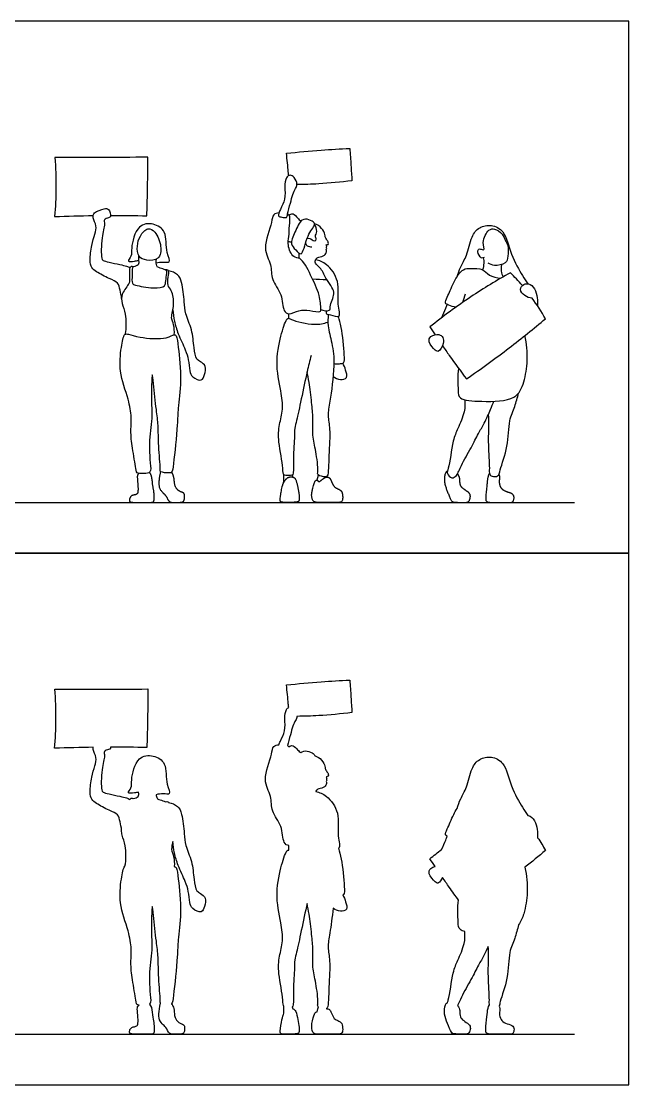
# Model space of a CAD drawing. Header units: millimetres. Extents: x 170.6 to 202.6, y 0.8 to 11.7.
# Drawn here: x 198.93 to 202.59, y 0.8 to 7.2 of the extents above; entities that cross this region are included whole.
import ezdxf

# ---------------------------------------------------------------- set-up
doc = ezdxf.new("R2010")
doc.units = ezdxf.units.MM
for name, color, linetype, true_color in [('AG-DIAGRAM', 7, 'Continuous', 0xfecc66), ('AG-OUTLINE', 7, 'Continuous', 0x8000ff), ('AG-PEOPLE', 7, 'Continuous', 0x66ccff), ('X-VPRT', 6, 'Continuous', 0xff00ff)]:
    doc.layers.add(name, color=color, linetype=linetype, true_color=true_color)

msp = doc.modelspace()

# ---------------------------------------------------------------- linework, layer by layer
at = {"layer": 'AG-DIAGRAM'}
for points in [[(195.6018, 4.3044), (202.2635, 4.3044)], [(195.6018, 1.104), (202.2635, 1.104)]]:
    msp.add_lwpolyline(points, dxfattribs=at)
at = {"layer": 'AG-OUTLINE'}
for points, knots in [([(200.5122, 1.2226), (200.5106, 1.2194), (200.5093, 1.2161), (200.5038, 1.2004), (200.4996, 1.1812), (200.4912, 1.1287), (200.4905, 1.1136), (200.4958, 1.106), (200.5027, 1.104), (200.525, 1.104), (200.5399, 1.104), (200.5774, 1.104), (200.5901, 1.105), (200.6035, 1.1088), (200.6068, 1.1155), (200.6066, 1.1384), (200.6053, 1.1519), (200.6001, 1.1828), (200.5966, 1.1995), (200.5881, 1.2353), (200.5835, 1.2464), (200.5758, 1.2531), (200.5722, 1.2549), (200.5678, 1.256), (200.5667, 1.2601), (200.5657, 1.2641), (200.5646, 1.2682), (200.5656, 1.2687), (200.5734, 1.2761), (200.5678, 1.3572), (200.5786, 1.4855), (200.5775, 1.5507), (200.592, 1.6001), (200.6194, 1.7301), (200.6429, 1.8425), (200.6536, 1.8896), (200.6582, 1.8682), (200.6671, 1.8255), (200.6815, 1.7025), (200.6908, 1.6114), (200.6833, 1.5048), (200.7072, 1.4165), (200.7228, 1.2967), (200.7151, 1.2739), (200.7215, 1.2685), (200.722, 1.2681), (200.7206, 1.261), (200.7177, 1.2507), (200.7134, 1.2373), (200.7127, 1.2375), (200.712, 1.2377), (200.7076, 1.2383), (200.7041, 1.2356), (200.6977, 1.2241), (200.693, 1.2091), (200.6804, 1.1605), (200.6794, 1.141), (200.6883, 1.1114), (200.6977, 1.104), (200.7264, 1.104), (200.749, 1.104), (200.8108, 1.104), (200.8323, 1.104), (200.8567, 1.104), (200.8638, 1.1084), (200.8682, 1.1258), (200.8685, 1.1369), (200.8654, 1.1642), (200.8604, 1.1734), (200.8434, 1.1831), (200.8355, 1.1872), (200.8206, 1.1936), (200.814, 1.2014), (200.8022, 1.2262), (200.7975, 1.236), (200.7907, 1.2504), (200.7856, 1.2546), (200.7761, 1.2563), (200.7735, 1.2563), (200.7708, 1.2559), (200.7708, 1.2567), (200.7708, 1.2574), (200.7708, 1.2581), (200.7727, 1.2589), (200.7831, 1.2689), (200.7838, 1.4009), (200.795, 1.5397), (200.7754, 1.6284), (200.7896, 1.7037), (200.8053, 1.809), (200.8103, 1.8616), (200.8224, 1.8515), (200.8515, 1.8386), (200.9009, 1.8507), (200.8853, 1.902), (200.8759, 1.9285), (200.868, 1.9414), (200.8697, 1.9422), (200.88, 1.9484), (200.8783, 1.9974), (200.8636, 2.1605), (200.8488, 2.2007), (200.8418, 2.2223), (200.8427, 2.2225), (200.8558, 2.2282), (200.8296, 2.3077), (200.8554, 2.4335), (200.7771, 2.5416), (200.7289, 2.5586), (200.7054, 2.5644), (200.7058, 2.5653), (200.7098, 2.5727), (200.7244, 2.5827), (200.7583, 2.5854), (200.7739, 2.6125), (200.7672, 2.6251), (200.7736, 2.6325), (200.7679, 2.6404), (200.7744, 2.6442), (200.7643, 2.6558), (200.7832, 2.6542), (200.7825, 2.6708), (200.7723, 2.6826), (200.7604, 2.7044), (200.7629, 2.7148), (200.7444, 2.7583), (200.7145, 2.7751), (200.6984, 2.7801), (200.6983, 2.7827), (200.6953, 2.7926), (200.6641, 2.8073), (200.6334, 2.8116), (200.6191, 2.7991), (200.6165, 2.7964), (200.6097, 2.8028), (200.5956, 2.8135), (200.5713, 2.8472), (200.5507, 2.8379), (200.5431, 2.8336), (200.541, 2.836), (200.5387, 2.8383), (200.5364, 2.8406), (200.5396, 2.8584), (200.5544, 2.9054), (200.5651, 2.9565), (200.5845, 2.9928), (200.5927, 3.0074), (200.5928, 3.0165), (200.6359, 3.0169), (200.7402, 3.0204), (200.8572, 3.031), (200.9235, 3.0396), (200.9216, 3.0707), (200.9177, 3.1328), (200.9132, 3.2006), (200.9108, 3.2344), (200.853, 3.2319), (200.7373, 3.2252), (200.5989, 3.2128), (200.5298, 3.2053), (200.5333, 3.1675), (200.5382, 3.1167), (200.5421, 3.0774), (200.5428, 3.0705), (200.5377, 3.0678), (200.5225, 3.053), (200.5178, 3.002), (200.5252, 2.928), (200.4985, 2.8806), (200.4856, 2.8524), (200.4833, 2.8457), (200.4725, 2.845), (200.4437, 2.8389), (200.4446, 2.7829), (200.3787, 2.6323), (200.4436, 2.5388), (200.4331, 2.4411), (200.5076, 2.3611), (200.5054, 2.2576), (200.5315, 2.2392), (200.5438, 2.2389), (200.5434, 2.2331), (200.5432, 2.2215), (200.5434, 2.2148), (200.5435, 2.2115), (200.5411, 2.2122), (200.5322, 2.2123), (200.5158, 2.1727), (200.4982, 2.1185), (200.4582, 1.9499), (200.4961, 1.7781), (200.5121, 1.6667), (200.484, 1.5702), (200.4771, 1.4691), (200.5117, 1.3192), (200.5079, 1.2766), (200.5144, 1.2701), (200.5143, 1.264), (200.5141, 1.2517), (200.513, 1.2323), (200.5122, 1.2226)], [0.240725, 0.240725, 0.240725, 0.240725, 0.280013, 0.280013, 0.420019, 0.420019, 0.560026, 0.560026, 0.700032, 0.700032, 0.840038, 0.840038, 0.980045, 0.980045, 1.120051, 1.120051, 1.260057, 1.260057, 1.400064, 1.400064, 1.54007, 1.54007, 1.619166, 1.619166, 1.619166, 1.821974, 1.821974, 1.821974, 1.88403, 2.391405, 3.068856, 3.519554, 3.915899, 4.575048, 5.31434, 5.31434, 5.31434, 5.779096, 6.408819, 6.970335, 7.547426, 8.115468, 8.711669, 8.979387, 8.999932, 8.999932, 8.999932, 9.105218, 9.105218, 9.105218, 9.12871, 9.12871, 9.247522, 9.247522, 9.366333, 9.366333, 9.485145, 9.485145, 9.603957, 9.603957, 9.722768, 9.722768, 9.84158, 9.84158, 9.960392, 9.960392, 10.079204, 10.079204, 10.198015, 10.198015, 10.316827, 10.316827, 10.435639, 10.435639, 10.55445, 10.55445, 10.673262, 10.673262, 10.719419, 10.719419, 10.719419, 10.726622, 10.726622, 10.726622, 10.82511, 11.430918, 12.143811, 12.667302, 13.202897, 13.791233, 13.791233, 13.791233, 14.185149, 14.538605, 14.914962, 15.301677, 15.301677, 15.301677, 15.370672, 15.767373, 16.504794, 16.977, 16.977, 16.977, 17.011802, 17.502043, 18.171356, 18.798723, 19.286047, 19.286047, 19.286047, 19.320065, 19.592454, 19.926648, 20.177245, 20.372411, 20.535422, 20.692133, 20.819471, 20.990984, 21.18259, 21.382418, 21.623682, 21.900427, 22.148147, 22.526577, 22.933968, 22.933968, 22.933968, 23.040188, 23.383649, 23.746742, 23.830973, 23.830973, 23.830973, 24.134898, 24.479999, 24.774281, 24.774281, 24.774281, 24.892597, 24.892597, 24.892597, 25.360687, 25.778509, 26.125604, 26.423408, 26.423408, 26.423408, 26.988812, 27.80019, 27.80019, 27.80019, 28.353824, 28.93183, 28.93183, 28.93183, 29.686884, 30.513762, 30.513762, 30.513762, 31.125037, 31.259461, 31.259461, 31.259461, 31.447993, 31.870407, 32.363851, 32.832336, 33.008234, 33.008234, 33.008234, 33.335006, 33.736004, 34.452313, 35.041034, 35.582631, 36.169158, 36.732625, 37.061093, 37.061093, 37.061093, 37.300163, 37.480711, 37.480711, 37.480711, 37.58724, 37.939548, 38.384965, 39.129359, 39.899487, 40.50018, 41.055769, 41.644999, 42.368272, 42.702941, 42.702941, 42.702941, 42.948583, 43.258187, 43.258187, 43.258187, 43.258187]), ([(199.6416, 1.2783), (199.634, 1.2747), (199.6306, 1.2664), (199.6322, 1.2405), (199.6334, 1.2242), (199.6362, 1.1853), (199.636, 1.1715), (199.6323, 1.1557), (199.6255, 1.1507), (199.6017, 1.1467), (199.5938, 1.1425), (199.586, 1.1298), (199.584, 1.1228), (199.584, 1.1078), (199.592, 1.104), (199.6239, 1.104), (199.643, 1.104), (199.6875, 1.104), (199.7033, 1.104), (199.7221, 1.104), (199.7281, 1.1067), (199.7332, 1.1174), (199.7342, 1.1274), (199.7329, 1.1567), (199.7311, 1.1706), (199.7256, 1.197), (199.7233, 1.2142), (199.7196, 1.2563), (199.7142, 1.2729), (199.7051, 1.2849), (199.706, 1.2855), (199.7156, 1.2943), (199.7045, 1.3467), (199.7033, 1.5229), (199.7224, 1.5872), (199.714, 1.7549), (199.7188, 1.835), (199.7213, 1.8893), (199.7299, 1.8043), (199.7455, 1.6621), (199.7593, 1.5657), (199.7568, 1.4486), (199.7717, 1.3127), (199.7675, 1.293), (199.7711, 1.2896), (199.7654, 1.2661), (199.7622, 1.2446), (199.7603, 1.206), (199.7633, 1.1912), (199.777, 1.1704), (199.7843, 1.162), (199.7999, 1.1491), (199.807, 1.1389), (199.8199, 1.111), (199.829, 1.104), (199.8524, 1.104), (199.8658, 1.104), (199.8959, 1.104), (199.9053, 1.1059), (199.9128, 1.1132), (199.915, 1.1195), (199.9164, 1.1374), (199.9161, 1.1452), (199.9136, 1.1582), (199.9075, 1.1631), (199.8855, 1.1696), (199.8761, 1.1765), (199.8602, 1.1974), (199.8557, 1.2106), (199.8537, 1.2428), (199.8516, 1.2556), (199.8451, 1.2748), (199.8415, 1.2814), (199.8377, 1.285), (199.8379, 1.2852), (199.8437, 1.2918), (199.8512, 1.3456), (199.8745, 1.5742), (199.8749, 1.6683), (199.8999, 1.8371), (199.8802, 2.0261), (199.8695, 2.1054), (199.8588, 2.1133), (199.8542, 2.113), (199.8548, 2.1329), (199.8541, 2.1737), (199.833, 2.2117), (199.8414, 2.2463), (199.8448, 2.2634), (199.8465, 2.2401), (199.8534, 2.1923), (199.8755, 2.1186), (199.9217, 2.0231), (199.9403, 1.9654), (199.9451, 1.8954), (199.959, 1.8566), (200.0218, 1.8277), (200.037, 1.8738), (200.0497, 1.9243), (200.0125, 1.952), (199.9845, 1.9634), (199.9704, 2.0406), (199.9644, 2.1428), (199.9176, 2.2391), (199.9162, 2.3095), (199.902, 2.427), (199.8796, 2.4779), (199.8391, 2.4947), (199.8199, 2.497), (199.8192, 2.4995), (199.8157, 2.5023), (199.8055, 2.5043), (199.8008, 2.5029), (199.7969, 2.5051), (199.7811, 2.5109), (199.7518, 2.5171), (199.7459, 2.5322), (199.7452, 2.5415), (199.7452, 2.545), (199.7593, 2.5477), (199.7839, 2.5545), (199.8406, 2.541), (199.7986, 2.6132), (199.8131, 2.7378), (199.7289, 2.7864), (199.6274, 2.7799), (199.591, 2.6343), (199.6015, 2.59), (199.5628, 2.5482), (199.6174, 2.5565), (199.6309, 2.5583), (199.6393, 2.5606), (199.6393, 2.5603), (199.6399, 2.5505), (199.644, 2.5306), (199.6148, 2.5242), (199.6072, 2.5213), (199.6065, 2.5209), (199.6048, 2.5221), (199.601, 2.5246), (199.5903, 2.5226), (199.587, 2.5181), (199.5862, 2.5164), (199.5797, 2.5197), (199.5655, 2.5265), (199.5255, 2.5361), (199.4639, 2.5489), (199.4243, 2.5583), (199.4128, 2.5746), (199.414, 2.6989), (199.4382, 2.775), (199.4278, 2.807), (199.4572, 2.8183), (199.4695, 2.8196), (199.4704, 2.8285), (199.4703, 2.8309), (199.5496, 2.8311), (199.6159, 2.8303), (199.6889, 2.8287), (199.6904, 2.8784), (199.6928, 2.9777), (199.6949, 3.1134), (199.6954, 3.1813), (199.5995, 3.1805), (199.4076, 3.1795), (199.2262, 3.18), (199.1356, 3.1806), (199.14, 3.1191), (199.1436, 2.9957), (199.1382, 2.8814), (199.1334, 2.8244), (199.2091, 2.8272), (199.2897, 2.8291), (199.3651, 2.83), (199.3644, 2.8258), (199.3654, 2.8071), (199.3894, 2.7678), (199.3753, 2.7173), (199.355, 2.6511), (199.3439, 2.5645), (199.354, 2.5145), (199.387, 2.4904), (199.4603, 2.449), (199.518, 2.4303), (199.5271, 2.3811), (199.5352, 2.3487), (199.5369, 2.3317), (199.5365, 2.3211), (199.5409, 2.2904), (199.5656, 2.2371), (199.5647, 2.1544), (199.5568, 2.1144), (199.5459, 2.1048), (199.5332, 2.026), (199.5171, 1.8926), (199.5796, 1.7271), (199.5989, 1.618), (199.5894, 1.5211), (199.603, 1.4205), (199.6246, 1.3008), (199.626, 1.2815), (199.6369, 1.2789), (199.6416, 1.2783)], [0, 0, 0, 0, 0.128181, 0.128181, 0.256363, 0.256363, 0.384544, 0.384544, 0.512725, 0.512725, 0.640906, 0.640906, 0.769088, 0.769088, 0.897269, 0.897269, 1.02545, 1.02545, 1.153631, 1.153631, 1.281813, 1.281813, 1.409994, 1.409994, 1.538175, 1.538175, 1.666356, 1.666356, 1.794538, 1.794538, 1.794538, 1.830866, 2.254826, 3.012902, 3.512668, 4.240514, 4.787412, 5.082518, 5.502721, 6.21884, 6.783963, 7.421162, 8.089725, 8.308788, 8.308788, 8.308788, 8.428581, 8.428581, 8.548374, 8.548374, 8.668167, 8.668167, 8.787959, 8.787959, 8.907752, 8.907752, 9.027545, 9.027545, 9.147338, 9.147338, 9.267131, 9.267131, 9.386924, 9.386924, 9.506716, 9.506716, 9.626509, 9.626509, 9.746302, 9.746302, 9.866095, 9.866095, 9.985888, 9.985888, 9.985888, 9.997768, 10.417184, 11.288619, 11.868905, 12.606469, 13.417763, 13.901093, 14.103328, 14.103328, 14.103328, 14.545672, 14.935753, 15.256471, 15.256471, 15.256471, 15.735775, 16.244449, 16.830398, 17.285573, 17.753694, 18.12295, 18.539928, 18.892941, 19.295979, 19.657116, 19.956422, 20.437965, 21.035024, 21.613375, 22.103561, 22.720177, 23.140136, 23.576196, 23.576196, 23.576196, 23.718867, 23.938267, 23.938267, 23.938267, 24.103015, 24.43808, 24.669738, 24.802639, 24.802639, 24.802639, 25.178346, 25.523761, 25.958518, 26.594165, 27.113303, 27.641415, 28.301866, 28.704349, 29.033112, 29.37397, 29.666446, 29.666446, 29.666446, 29.674121, 29.962691, 30.277926, 30.319333, 30.319333, 30.319333, 30.46285, 30.658837, 30.746055, 30.746055, 30.746055, 31.015011, 31.380521, 31.847734, 32.198534, 32.42628, 33.057989, 33.586855, 33.874769, 34.167882, 34.383968, 34.453046, 34.453046, 34.453046, 35.289512, 35.289512, 35.289512, 35.988687, 36.806121, 36.806121, 36.806121, 37.777907, 38.722587, 38.722587, 38.722587, 39.501716, 40.25171, 40.25171, 40.25171, 40.96737, 40.96737, 40.96737, 41.097367, 41.507524, 41.910027, 42.393487, 42.932127, 43.321842, 43.675887, 44.206242, 44.639314, 45.019446, 45.430209, 45.430209, 45.430209, 45.664359, 46.132631, 46.76606, 46.76606, 46.76606, 47.280109, 47.966547, 48.723271, 49.325881, 49.875505, 50.475425, 51.099413, 51.336865, 51.469822, 51.469822, 51.469822, 51.469822]), ([(201.4984, 1.2919), (201.4883, 1.2878), (201.4824, 1.2754), (201.4789, 1.2338), (201.4815, 1.2143), (201.4952, 1.1778), (201.5025, 1.1586), (201.5183, 1.1184), (201.526, 1.1077), (201.5413, 1.1048), (201.5538, 1.104), (201.5886, 1.104), (201.602, 1.104), (201.6207, 1.104), (201.6274, 1.1085), (201.6355, 1.1263), (201.6372, 1.1352), (201.6356, 1.1532), (201.6297, 1.1615), (201.6079, 1.1766), (201.5984, 1.1835), (201.5819, 1.1961), (201.5769, 1.2051), (201.5733, 1.2285), (201.5724, 1.2383), (201.5724, 1.2541), (201.568, 1.2641), (201.5592, 1.2764), (201.5672, 1.29), (201.5853, 1.337), (201.6417, 1.4317), (201.6843, 1.5191), (201.7161, 1.5702), (201.7369, 1.6142), (201.7446, 1.6311), (201.7453, 1.6138), (201.7469, 1.5535), (201.7417, 1.4569), (201.7527, 1.3215), (201.7503, 1.2864), (201.7515, 1.2793), (201.7446, 1.2678), (201.7404, 1.2535), (201.7375, 1.2194), (201.7352, 1.1973), (201.729, 1.1431), (201.7281, 1.1253), (201.7311, 1.1083), (201.7408, 1.104), (201.7768, 1.104), (201.8009, 1.104), (201.8612, 1.104), (201.879, 1.104), (201.8901, 1.104), (201.8944, 1.1091), (201.9006, 1.1294), (201.9004, 1.1383), (201.8931, 1.1533), (201.8839, 1.1591), (201.8543, 1.1671), (201.8423, 1.1726), (201.8239, 1.1866), (201.8178, 1.1965), (201.8118, 1.2221), (201.8114, 1.2336), (201.8161, 1.2536), (201.8146, 1.2634), (201.8092, 1.273), (201.8122, 1.2797), (201.8201, 1.3179), (201.8678, 1.4422), (201.8647, 1.5944), (201.9063, 1.678), (201.9199, 1.7346), (201.9269, 1.762), (201.9419, 1.7808), (201.9658, 1.8428), (201.9845, 1.9588), (201.976, 2.0591), (201.9652, 2.1081), (202.007, 2.1415), (202.0478, 2.175), (202.0889, 2.2095), (202.0747, 2.2348), (202.0586, 2.2607), (202.0418, 2.2858), (202.0421, 2.2983), (202.0407, 2.3235), (202.0341, 2.3777), (202.0069, 2.4123), (201.9879, 2.4183), (201.9837, 2.4189), (201.9718, 2.4355), (201.948, 2.4705), (201.8764, 2.5946), (201.8478, 2.7386), (201.7653, 2.7781), (201.6872, 2.7633), (201.639, 2.7023), (201.6187, 2.5898), (201.5764, 2.5232), (201.5629, 2.4814), (201.5563, 2.4613), (201.5493, 2.4503), (201.5248, 2.4059), (201.5016, 2.344), (201.4802, 2.3045), (201.4925, 2.2969), (201.498, 2.2946), (201.4948, 2.287), (201.4884, 2.2719), (201.472, 2.234), (201.4636, 2.2152), (201.4396, 2.1969), (201.4159, 2.1783), (201.3926, 2.1595), (201.4029, 2.1439), (201.4133, 2.1281), (201.4239, 2.1124), (201.4148, 2.1103), (201.3923, 2.1005), (201.3799, 2.0675), (201.4234, 2.0195), (201.4461, 2.0058), (201.4625, 2.0323), (201.4683, 2.0471), (201.4823, 2.027), (201.5157, 1.9792), (201.5475, 1.9354), (201.5661, 1.9101), (201.5562, 1.8675), (201.5644, 1.7819), (201.5646, 1.735), (201.592, 1.7239), (201.6037, 1.7211), (201.6048, 1.6972), (201.6053, 1.6494), (201.5601, 1.5438), (201.5298, 1.4799), (201.5111, 1.3277), (201.4996, 1.2966), (201.4984, 1.2919)], [0, 0, 0, 0, 0.125483, 0.125483, 0.250966, 0.250966, 0.37645, 0.37645, 0.501933, 0.501933, 0.627416, 0.627416, 0.752899, 0.752899, 0.878382, 0.878382, 1.003866, 1.003866, 1.129349, 1.129349, 1.254832, 1.254832, 1.380315, 1.380315, 1.505798, 1.505798, 1.631282, 1.631282, 1.631282, 1.996745, 2.615059, 3.16963, 3.644832, 3.965943, 3.965943, 3.965943, 4.219976, 4.85855, 5.529982, 5.785429, 5.785429, 5.785429, 5.923111, 5.923111, 6.060792, 6.060792, 6.198474, 6.198474, 6.336156, 6.336156, 6.473837, 6.473837, 6.611519, 6.611519, 6.749201, 6.749201, 6.886882, 6.886882, 7.024564, 7.024564, 7.162246, 7.162246, 7.299927, 7.299927, 7.437609, 7.437609, 7.575291, 7.575291, 7.575291, 7.788226, 8.471137, 9.171192, 9.706423, 10.224853, 10.224853, 10.224853, 10.615141, 11.259813, 11.950687, 11.950687, 11.950687, 12.492685, 12.492685, 12.492685, 12.822189, 12.822189, 12.822189, 13.167254, 13.581525, 13.982979, 14.095774, 14.095774, 14.095774, 14.535873, 15.209481, 15.885766, 16.384462, 16.86134, 17.342169, 17.941457, 18.442269, 18.89032, 18.89032, 18.89032, 19.094441, 19.645703, 19.98777, 20.170207, 20.170207, 20.170207, 20.449549, 20.892486, 20.892486, 20.892486, 21.181822, 21.181822, 21.181822, 21.400696, 21.400696, 21.400696, 21.610879, 21.936539, 22.377815, 22.635741, 22.954371, 22.954371, 22.954371, 23.240976, 23.646888, 23.646888, 23.646888, 24.292214, 24.681433, 24.883357, 24.883357, 24.883357, 25.360582, 25.943515, 26.453365, 27.176836, 27.329316, 27.329316, 27.329316, 27.329316])]:
    msp.add_open_spline(points, degree=3, knots=knots, dxfattribs=at)
at = {"layer": 'AG-PEOPLE'}
for points, knots in [([(200.5298, 6.4057), (200.5989, 6.4132), (200.7373, 6.4256), (200.853, 6.4323), (200.9108, 6.4348)], [0, 0, 0, 0, 0.826878, 1.581933, 1.581933, 1.581933, 1.581933]), ([(200.5428, 6.2709), (200.5421, 6.2778), (200.5382, 6.3171), (200.5333, 6.3679), (200.5298, 6.4057)], [0.3648473, 0.3648473, 0.3648473, 0.3648473, 0.4992713, 1.1105465, 1.1105465, 1.1105465, 1.1105465]), ([(200.9108, 6.4348), (200.9132, 6.401), (200.9177, 6.3332), (200.9216, 6.2711), (200.9235, 6.24)], [0, 0, 0, 0, 0.578006, 1.13164, 1.13164, 1.13164, 1.13164]), ([(199.4703, 6.0313), (199.5496, 6.0315), (199.6159, 6.0307), (199.6889, 6.0291), (199.6904, 6.0788), (199.6928, 6.1781), (199.6949, 6.3138), (199.6954, 6.3817), (199.5995, 6.3809), (199.4076, 6.3799), (199.2262, 6.3804), (199.1356, 6.381), (199.14, 6.3195), (199.1436, 6.1961), (199.1382, 6.0818), (199.1334, 6.0248), (199.2091, 6.0276), (199.2897, 6.0295), (199.3651, 6.0304)], [2.593389, 2.593389, 2.593389, 2.593389, 3.429854, 3.429854, 3.429854, 4.12903, 4.946464, 4.946464, 4.946464, 5.91825, 6.862929, 6.862929, 6.862929, 7.642059, 8.392053, 8.392053, 8.392053, 9.107713, 9.107713, 9.107713, 9.107713]), ([(200.5364, 6.041), (200.5345, 6.0306), (200.5339, 6.0136), (200.5018, 6.0219), (200.473, 6.0244), (200.4941, 6.073), (200.5252, 6.1284), (200.5178, 6.2024), (200.5229, 6.2586), (200.5523, 6.2792), (200.579, 6.2612), (200.5982, 6.2175), (200.5849, 6.194), (200.5651, 6.1569), (200.5544, 6.1058), (200.5396, 6.0588), (200.5364, 6.041)], [0, 0, 0, 0, 0.272389, 0.573181, 0.837571, 1.203981, 1.672466, 2.16591, 2.588323, 2.888564, 3.186674, 3.579414, 3.899276, 4.246371, 4.664193, 5.132283, 5.132283, 5.132283, 5.132283]), ([(200.9235, 6.24), (200.8572, 6.2314), (200.7402, 6.2208), (200.6359, 6.2173), (200.5928, 6.2169)], [0, 0, 0, 0, 0.811378, 1.376782, 1.376782, 1.376782, 1.376782]), ([(199.5369, 5.5321), (199.5352, 5.5491), (199.5271, 5.5815), (199.518, 5.6307), (199.4603, 5.6494), (199.387, 5.6908), (199.354, 5.7149), (199.3439, 5.7649), (199.355, 5.8515), (199.3753, 5.9177), (199.3894, 5.9682), (199.3606, 6.0155), (199.3683, 6.0534), (199.431, 6.0712), (199.461, 6.0765), (199.4762, 6.0207), (199.4572, 6.0187), (199.4278, 6.0074), (199.4382, 5.9754), (199.414, 5.8993), (199.4128, 5.775), (199.4243, 5.7587), (199.4639, 5.7493), (199.5255, 5.7365), (199.5655, 5.7269), (199.5797, 5.7201), (199.5862, 5.7168)], [0, 0, 0, 0, 0.410763, 0.790895, 1.223967, 1.754322, 2.108367, 2.498082, 3.036722, 3.520182, 3.922685, 4.332842, 4.654143, 5.103595, 5.396692, 5.777403, 5.993489, 6.286602, 6.574516, 7.103382, 7.735091, 7.962837, 8.313637, 8.78085, 9.14636, 9.415316, 9.415316, 9.415316, 9.415316]), ([(200.4833, 6.0461), (200.4725, 6.0454), (200.4437, 6.0393), (200.4446, 5.9833), (200.3787, 5.8327), (200.4436, 5.7392), (200.4331, 5.6415), (200.5076, 5.5615), (200.5054, 5.4572), (200.5457, 5.4301), (200.6065, 5.4644), (200.6644, 5.4619), (200.7362, 5.4443), (200.7374, 5.4733), (200.7301, 5.5585), (200.6789, 5.6664), (200.6189, 5.7838), (200.5671, 5.7714), (200.5333, 5.854), (200.5459, 5.9027), (200.545, 5.9689), (200.5551, 6.0234), (200.5416, 6.0357), (200.5364, 6.041)], [0, 0, 0, 0, 0.326773, 0.72777, 1.444079, 2.0328, 2.574397, 3.160924, 3.724391, 4.064301, 4.516832, 4.977347, 5.429282, 5.669975, 6.185709, 6.845613, 7.468791, 7.823438, 8.319782, 8.736156, 9.205119, 9.618339, 9.888378, 9.888378, 9.888378, 9.888378]), ([(200.5431, 6.034), (200.5507, 6.0383), (200.5713, 6.0476), (200.5956, 6.0139), (200.6097, 6.0032), (200.6165, 5.9968)], [0, 0, 0, 0, 0.2942821, 0.6393834, 0.9433083, 0.9433083, 0.9433083, 0.9433083]), ([(199.7452, 5.7454), (199.7593, 5.7481), (199.7839, 5.7549), (199.8406, 5.7414), (199.7986, 5.8136), (199.8131, 5.9382), (199.7289, 5.9868), (199.6274, 5.9803), (199.591, 5.8347), (199.6015, 5.7904), (199.5628, 5.7486), (199.6174, 5.7569), (199.6309, 5.7587), (199.6393, 5.761)], [0, 0, 0, 0, 0.375707, 0.721122, 1.155879, 1.791527, 2.310664, 2.838776, 3.499228, 3.901711, 4.230474, 4.571331, 4.863808, 4.863808, 4.863808, 4.863808]), ([(199.6317, 5.8474), (199.63, 5.8258), (199.6337, 5.7788), (199.6874, 5.7582), (199.7681, 5.7611), (199.7797, 5.8487), (199.7457, 5.9322), (199.6927, 5.965), (199.6438, 5.9063), (199.6333, 5.869), (199.6317, 5.8474)], [0, 0, 0, 0, 0.452807, 0.865138, 1.335812, 1.826761, 2.374035, 2.768209, 3.223876, 3.676003, 3.676003, 3.676003, 3.676003]), ([(200.617, 5.8007), (200.6079, 5.7975), (200.5837, 5.8279), (200.5481, 5.8584), (200.5813, 5.9297), (200.6161, 6.0145), (200.6641, 6.0077), (200.7007, 5.9905), (200.6972, 5.9644), (200.6457, 5.9025), (200.6313, 5.8057), (200.617, 5.8007)], [0, 0, 0, 0, 0.361928, 0.739234, 1.228925, 1.759508, 2.1226, 2.466062, 2.711575, 3.244098, 3.81665, 3.81665, 3.81665, 3.81665]), ([(200.6531, 5.8921), (200.6583, 5.8934), (200.6699, 5.8984), (200.6965, 5.8718), (200.7145, 5.8883), (200.6985, 5.9077), (200.7175, 5.931), (200.7072, 5.9693), (200.6973, 5.9743)], [0, 0, 0, 0, 0.23084, 0.554866, 0.774888, 1.029984, 1.306143, 1.635742, 1.635742, 1.635742, 1.635742]), ([(200.7367, 5.4659), (200.7512, 5.4575), (200.7941, 5.4523), (200.7911, 5.483), (200.8038, 5.5229), (200.8193, 5.5588), (200.8053, 5.6013), (200.7684, 5.644), (200.7422, 5.7119), (200.6996, 5.7403), (200.7043, 5.7694), (200.7244, 5.7831), (200.7583, 5.7858), (200.7739, 5.8129), (200.7672, 5.8255), (200.7736, 5.8329), (200.7679, 5.8408), (200.7744, 5.8446), (200.7643, 5.8562), (200.7832, 5.8546), (200.7825, 5.8712), (200.7723, 5.883), (200.7604, 5.9048), (200.7629, 5.9152), (200.7444, 5.9587), (200.7145, 5.9755), (200.6984, 5.9805)], [0, 0, 0, 0, 0.406073, 0.673201, 1.047407, 1.401669, 1.766602, 2.199874, 2.690552, 3.081294, 3.35413, 3.626519, 3.960712, 4.211309, 4.406475, 4.569486, 4.726197, 4.853535, 5.025048, 5.216654, 5.416482, 5.657746, 5.934491, 6.182211, 6.560641, 6.968032, 6.968032, 6.968032, 6.968032]), ([(201.5563, 5.6617), (201.5629, 5.6818), (201.5764, 5.7236), (201.6187, 5.7902), (201.639, 5.9027), (201.6872, 5.9637), (201.7653, 5.9785), (201.8478, 5.939), (201.8764, 5.795), (201.948, 5.6709), (201.9718, 5.6359), (201.9837, 5.6193)], [0, 0, 0, 0, 0.448051, 0.948863, 1.548151, 2.02898, 2.505858, 3.004554, 3.680839, 4.354447, 4.794546, 4.794546, 4.794546, 4.794546]), ([(201.7207, 5.7781), (201.7149, 5.7762), (201.6995, 5.769), (201.6776, 5.8125), (201.6855, 5.832), (201.7064, 5.828), (201.7258, 5.8199), (201.7028, 5.8736), (201.7434, 5.9488), (201.7836, 5.9541), (201.8329, 5.9234), (201.8458, 5.8772), (201.8673, 5.8522), (201.8636, 5.7846), (201.8552, 5.7388), (201.7798, 5.7243), (201.7551, 5.7374), (201.7432, 5.7446)], [0, 0, 0, 0, 0.239861, 0.604767, 0.831203, 1.080482, 1.271027, 1.640725, 2.147795, 2.479036, 2.891065, 3.271754, 3.588294, 4.041482, 4.409193, 4.866653, 5.23004, 5.23004, 5.23004, 5.23004]), ([(200.644, 5.8649), (200.6462, 5.859), (200.6525, 5.8465), (200.6727, 5.8422), (200.682, 5.8432)], [0, 0, 0, 0, 0.2484308, 0.5512736, 0.5512736, 0.5512736, 0.5512736]), ([(199.6384, 5.7929), (199.6395, 5.7821), (199.6378, 5.7613), (199.644, 5.731), (199.6084, 5.7232), (199.5983, 5.7167), (199.6021, 5.6728), (199.5957, 5.6194), (199.6235, 5.6101), (199.7255, 5.5902), (199.7996, 5.6002), (199.8, 5.6275), (199.8082, 5.6705), (199.8086, 5.6899), (199.8086, 5.7007), (199.7855, 5.7104), (199.7518, 5.7175), (199.7448, 5.7353), (199.7452, 5.7525), (199.7457, 5.7637), (199.746, 5.7679)], [0, 0, 0, 0, 0.327734, 0.616305, 0.931539, 1.113016, 1.486546, 1.892393, 2.163348, 2.760209, 3.228726, 3.493357, 3.87605, 4.128517, 4.293208, 4.569043, 4.904107, 5.135766, 5.392528, 5.544456, 5.544456, 5.544456, 5.544456]), ([(200.6055, 5.7733), (200.6064, 5.7784), (200.6073, 5.7889), (200.6063, 5.7989), (200.6054, 5.8038)], [0, 0, 0, 0, 0.2267375, 0.4485583, 0.4485583, 0.4485583, 0.4485583]), ([(200.7697, 5.4573), (200.7684, 5.4515), (200.7676, 5.4338), (200.7955, 5.4376), (200.8639, 5.404), (200.8296, 5.5081), (200.8554, 5.6339), (200.7771, 5.742), (200.7289, 5.759), (200.7054, 5.7648)], [0, 0, 0, 0, 0.242679, 0.528203, 0.933229, 1.42347, 2.092783, 2.72015, 3.207474, 3.207474, 3.207474, 3.207474]), ([(201.7143, 5.776), (201.7166, 5.7654), (201.7191, 5.7435), (201.7143, 5.7169), (201.71, 5.7043)], [0, 0, 0, 0, 0.3213086, 0.6773608, 0.6773608, 0.6773608, 0.6773608]), ([(199.6065, 5.7213), (199.6048, 5.7225), (199.601, 5.725), (199.5863, 5.7223), (199.5826, 5.7022), (199.5844, 5.639), (199.5838, 5.6202), (199.5333, 5.5614), (199.537, 5.4991), (199.5656, 5.4375), (199.5647, 5.3548), (199.5568, 5.3148)], [0, 0, 0, 0, 0.143518, 0.339505, 0.588787, 1.040301, 1.299821, 1.780476, 2.221922, 2.690194, 3.323624, 3.323624, 3.323624, 3.323624]), ([(199.8542, 5.3134), (199.8548, 5.3333), (199.8541, 5.3741), (199.8296, 5.4181), (199.8575, 5.493), (199.8422, 5.5798), (199.8097, 5.6082), (199.8179, 5.6576), (199.8225, 5.6971), (199.8159, 5.7027), (199.8055, 5.7047), (199.8008, 5.7033)], [0, 0, 0, 0, 0.442345, 0.832425, 1.336085, 1.863176, 2.218549, 2.618268, 2.968867, 3.117742, 3.337141, 3.337141, 3.337141, 3.337141]), ([(199.8448, 5.4638), (199.8465, 5.4405), (199.8534, 5.3927), (199.8755, 5.319), (199.9217, 5.2235), (199.9403, 5.1658), (199.9451, 5.0958), (199.959, 5.057), (200.0218, 5.0281), (200.037, 5.0742), (200.0497, 5.1247), (200.0125, 5.1524), (199.9845, 5.1638), (199.9704, 5.241), (199.9644, 5.3432), (199.9176, 5.4395), (199.9162, 5.5099), (199.902, 5.6274), (199.8796, 5.6783), (199.8391, 5.6951), (199.8199, 5.6974)], [0, 0, 0, 0, 0.479304, 0.987978, 1.573927, 2.029102, 2.497223, 2.866479, 3.283457, 3.636469, 4.039508, 4.400645, 4.699951, 5.181494, 5.778553, 6.356904, 6.84709, 7.463706, 7.883665, 8.319725, 8.319725, 8.319725, 8.319725]), ([(201.5499, 5.4794), (201.5352, 5.481), (201.5093, 5.491), (201.4783, 5.5015), (201.5016, 5.5444), (201.5323, 5.6261), (201.5884, 5.7152), (201.64, 5.7108), (201.7134, 5.7143), (201.7476, 5.6661), (201.7958, 5.6553), (201.819, 5.6531)], [0, 0, 0, 0, 0.375125, 0.651109, 0.993176, 1.544438, 2.098811, 2.48508, 2.948317, 3.363239, 3.83408, 3.83408, 3.83408, 3.83408]), ([(201.8248, 5.7353), (201.8201, 5.7198), (201.8211, 5.6868), (201.8296, 5.6714), (201.833, 5.665), (201.8348, 5.6622)], [0, 0, 0, 0, 0.393191, 0.6252711, 0.8026783, 0.8026783, 0.8026783, 0.8026783]), ([(201.8777, 5.6863), (201.7961, 5.6412), (201.6364, 5.5444), (201.4719, 5.4239), (201.3926, 5.3599)], [0, 0, 0, 0, 0.941538, 1.925633, 1.925633, 1.925633, 1.925633]), ([(202.0084, 5.5342), (201.9928, 5.5349), (201.9623, 5.5436), (201.9289, 5.5858), (201.9567, 5.6213), (202.0001, 5.6214), (202.0341, 5.5781), (202.0407, 5.5239), (202.0421, 5.4987), (202.0418, 5.4862)], [0, 0, 0, 0, 0.385804, 0.764158, 1.096934, 1.44123, 1.842683, 2.256955, 2.60202, 2.60202, 2.60202, 2.60202]), ([(201.4636, 5.4156), (201.472, 5.4344), (201.4884, 5.4723), (201.4948, 5.4874), (201.498, 5.495)], [0, 0, 0, 0, 0.4429371, 0.7222789, 0.7222789, 0.7222789, 0.7222789]), ([(200.6777, 5.1892), (200.6693, 5.1562), (200.6526, 5.0894), (200.6194, 4.9305), (200.592, 4.8005), (200.5775, 4.7511), (200.5786, 4.6859), (200.5678, 4.5576), (200.574, 4.4668), (200.5545, 4.4675), (200.5061, 4.4607), (200.5124, 4.5164), (200.4771, 4.6695), (200.484, 4.7706), (200.5121, 4.8671), (200.4961, 4.9785), (200.4582, 5.1503), (200.4982, 5.3189), (200.5158, 5.3731), (200.5353, 5.4201), (200.5611, 5.3988), (200.703, 5.3664), (200.7524, 5.3813), (200.779, 5.389)], [0, 0, 0, 0, 0.578568, 1.31786, 1.977009, 2.373354, 2.824053, 3.501504, 4.008878, 4.218842, 4.571082, 4.940439, 5.663712, 6.252943, 6.808531, 7.409224, 8.179353, 8.923746, 9.369163, 9.721472, 9.997086, 10.67684, 11.198493, 11.198493, 11.198493, 11.198493]), ([(200.5435, 5.4119), (200.5434, 5.4152), (200.5432, 5.4219), (200.5434, 5.4335), (200.5438, 5.4393)], [0, 0, 0, 0, 0.1805476, 0.4196179, 0.4196179, 0.4196179, 0.4196179]), ([(200.781, 5.4355), (200.779, 5.4126), (200.776, 5.3653), (200.8064, 5.2572), (200.8227, 5.1286), (200.7918, 4.9154), (200.7754, 4.8288), (200.795, 4.7401), (200.7838, 4.6013), (200.7831, 4.4594), (200.763, 4.4566), (200.712, 4.4652), (200.7228, 4.4971), (200.7072, 4.6169), (200.6833, 4.7052), (200.6908, 4.8118), (200.6815, 4.9029), (200.6671, 5.0259), (200.6582, 5.0686), (200.6536, 5.09)], [0, 0, 0, 0, 0.475047, 1.066368, 1.736788, 2.573427, 3.109022, 3.632513, 4.345406, 4.951214, 5.156348, 5.529318, 5.797035, 6.393237, 6.961278, 7.53837, 8.099885, 8.729608, 9.194364, 9.194364, 9.194364, 9.194364]), ([(200.8149, 5.1395), (200.8258, 5.1379), (200.8467, 5.1392), (200.8804, 5.14), (200.8783, 5.1978), (200.8636, 5.3609), (200.8488, 5.4011), (200.8418, 5.4227)], [0, 0, 0, 0, 0.329647, 0.61716, 1.013861, 1.751282, 2.223488, 2.223488, 2.223488, 2.223488]), ([(201.6134, 5.0473), (201.7007, 5.1075), (201.8719, 5.2325), (202.0174, 5.3498), (202.0889, 5.4099)], [0, 0, 0, 0, 1.003751, 1.946194, 1.946194, 1.946194, 1.946194]), ([(199.5568, 5.3148), (199.5459, 5.3052), (199.5332, 5.2264), (199.5171, 5.093), (199.5796, 4.9275), (199.5989, 4.8184), (199.5894, 4.7215), (199.603, 4.6209), (199.6246, 4.5012), (199.6264, 4.4774), (199.671, 4.478), (199.7185, 4.4811), (199.7045, 4.5471), (199.7033, 4.7233), (199.7224, 4.7876), (199.714, 4.9553), (199.7188, 5.0354), (199.7213, 5.0897), (199.7299, 5.0047), (199.7455, 4.8625), (199.7593, 4.7661), (199.7568, 4.649), (199.772, 4.5108), (199.765, 4.4839), (199.8243, 4.4808), (199.8425, 4.4835), (199.8512, 4.546), (199.8745, 4.7746), (199.8749, 4.8687), (199.8999, 5.0375), (199.8802, 5.2265), (199.8695, 5.3058), (199.8524, 5.3184), (199.8036, 5.282), (199.6485, 5.2942), (199.5826, 5.3156), (199.5625, 5.3198), (199.5568, 5.3148)], [0, 0, 0, 0, 0.514048, 1.200487, 1.95721, 2.55982, 3.109444, 3.709364, 4.333352, 4.570805, 4.934273, 5.28691, 5.71087, 6.468946, 6.968712, 7.696558, 8.243456, 8.538562, 8.958765, 9.674884, 10.240007, 10.877205, 11.545769, 11.791027, 12.201996, 12.425605, 12.845021, 13.716456, 14.296742, 15.034306, 15.8456, 16.32893, 16.531164, 16.941441, 17.661873, 18.146051, 18.41325, 18.41325, 18.41325, 18.41325]), ([(201.4727, 5.2607), (201.4765, 5.2757), (201.4742, 5.2981), (201.4476, 5.3204), (201.3946, 5.307), (201.3799, 5.2679), (201.4234, 5.2199), (201.4482, 5.205), (201.468, 5.2424), (201.4727, 5.2607)], [0, 0, 0, 0, 0.339305, 0.64345, 1.035012, 1.360673, 1.801948, 2.059874, 2.474232, 2.474232, 2.474232, 2.474232]), ([(201.5661, 5.1105), (201.5562, 5.0679), (201.5644, 4.9823), (201.5647, 4.9186), (201.712, 4.9106), (201.9125, 4.9119), (201.9637, 5.03), (201.9845, 5.1592), (201.976, 5.2595), (201.9652, 5.3085)], [0, 0, 0, 0, 0.645325, 1.034544, 1.679217, 2.464791, 3.051058, 3.695731, 4.386604, 4.386604, 4.386604, 4.386604]), ([(201.4683, 5.2475), (201.4823, 5.2274), (201.5321, 5.1562), (201.5781, 5.0939), (201.6134, 5.0473)], [0.524391, 0.524391, 0.524391, 0.524391, 0.810997, 1.556224, 1.556224, 1.556224, 1.556224]), ([(200.8103, 5.062), (200.8224, 5.0519), (200.8515, 5.039), (200.9009, 5.0511), (200.8853, 5.1024), (200.8759, 5.1289), (200.868, 5.1418)], [0, 0, 0, 0, 0.393916, 0.747372, 1.123729, 1.510444, 1.510444, 1.510444, 1.510444]), ([(201.7446, 4.8315), (201.7453, 4.8142), (201.7469, 4.7539), (201.7417, 4.6573), (201.7533, 4.5147), (201.749, 4.4728), (201.7671, 4.4608), (201.8084, 4.4567), (201.8158, 4.507), (201.8678, 4.6426), (201.8647, 4.7948), (201.9063, 4.8784), (201.9199, 4.935), (201.9269, 4.9624)], [0.392859, 0.392859, 0.392859, 0.392859, 0.646893, 1.285467, 1.956899, 2.295163, 2.53489, 2.857606, 3.214707, 3.897617, 4.597672, 5.132903, 5.651333, 5.651333, 5.651333, 5.651333]), ([(201.6037, 4.9215), (201.6048, 4.8976), (201.6053, 4.8498), (201.5601, 4.7442), (201.5298, 4.6803), (201.5088, 4.5099), (201.4907, 4.4801), (201.5248, 4.4435), (201.5586, 4.4666), (201.5817, 4.5314), (201.6417, 4.6321), (201.6843, 4.7195), (201.7212, 4.7787), (201.7593, 4.8638), (201.7715, 4.8962), (201.7775, 4.9127)], [0, 0, 0, 0, 0.477225, 1.060158, 1.570009, 2.293479, 2.612368, 2.953326, 3.264892, 3.729081, 4.347396, 4.901966, 5.377168, 5.91329, 6.321381, 6.321381, 6.321381, 6.321381]), ([(200.5122, 4.423), (200.513, 4.4327), (200.5141, 4.4521), (200.5143, 4.4644), (200.5144, 4.4705)], [0, 0, 0, 0, 0.3096035, 0.555246, 0.555246, 0.555246, 0.555246])]:
    msp.add_open_spline(points, degree=3, knots=knots, dxfattribs=at)
for points, degree in [([(200.54, 5.8746), (200.5467, 5.8737), (200.5533, 5.8729), (200.5599, 5.8721)], 3), ([(200.6865, 5.6492), (200.7149, 5.6481), (200.7434, 5.647), (200.7718, 5.6459)], 3), ([(201.9499, 5.6093), (201.9254, 5.6382), (201.9033, 5.6612), (201.8777, 5.6863)], 3), ([(201.5919, 5.5089), (201.5972, 5.5257), (201.6024, 5.5424), (201.6077, 5.5591)], 3), ([(202.0889, 5.4099), (202.0654, 5.4517), (202.0367, 5.4952), (202.0084, 5.5342)], 3), ([(201.3926, 5.3599), (201.4029, 5.3443), (201.4133, 5.3285), (201.4239, 5.3128)], 3), ([(199.6416, 4.4787), (199.6302, 4.4733), (199.6327, 4.4344), (199.6369, 4.3759), (199.6314, 4.3521), (199.5958, 4.3461), (199.584, 4.327), (199.584, 4.3044), (199.6319, 4.3044), (199.6987, 4.3044), (199.7268, 4.3044), (199.7345, 4.3205), (199.7325, 4.3644), (199.7242, 4.404), (199.7187, 4.4672), (199.7051, 4.4853)], 2), ([(199.7711, 4.49), (199.7626, 4.4547), (199.7599, 4.3967), (199.7805, 4.3656), (199.8038, 4.3463), (199.8231, 4.3044), (199.8582, 4.3044), (199.9034, 4.3044), (199.9147, 4.3154), (199.9167, 4.3423), (199.9129, 4.3619), (199.8801, 4.3717), (199.8562, 4.403), (199.8532, 4.4512), (199.8434, 4.48), (199.8377, 4.4854)], 2), ([(201.4984, 4.4923), (201.4833, 4.4862), (201.4781, 4.4239), (201.4986, 4.3691), (201.5222, 4.3088), (201.5451, 4.3044), (201.5973, 4.3044), (201.6253, 4.3044), (201.6375, 4.3311), (201.6352, 4.3582), (201.6025, 4.3807), (201.5778, 4.3997), (201.5724, 4.4348), (201.5724, 4.4584), (201.5592, 4.4768)], 2), ([(200.5561, 4.458), (200.5411, 4.4585), (200.5145, 4.4314), (200.5017, 4.3947), (200.4891, 4.316), (200.4972, 4.3044), (200.5305, 4.3044), (200.5867, 4.3044), (200.6068, 4.3102), (200.6066, 4.3446), (200.5988, 4.391), (200.586, 4.4447), (200.5712, 4.4575), (200.5561, 4.458)], 2), ([(200.5646, 4.4686), (200.5657, 4.4645), (200.5667, 4.4605), (200.5678, 4.4564)], 3), ([(200.7212, 4.4315), (200.7169, 4.4374), (200.7057, 4.4389), (200.6961, 4.4216), (200.6772, 4.3488), (200.6905, 4.3044), (200.7336, 4.3044), (200.8262, 4.3044), (200.8628, 4.3044), (200.8693, 4.3305), (200.8646, 4.3714), (200.8392, 4.386), (200.8169, 4.3956), (200.7993, 4.4327), (200.789, 4.4544), (200.7685, 4.458), (200.7475, 4.4451), (200.7255, 4.4256), (200.7212, 4.4315)], 2), ([(200.7134, 4.4377), (200.7198, 4.4578), (200.722, 4.4685)], 2), ([(200.7708, 4.4585), (200.7708, 4.4574), (200.7708, 4.4563)], 2), ([(201.7515, 4.4797), (201.7412, 4.4624), (201.7368, 4.4113), (201.7274, 4.33), (201.7318, 4.3044), (201.7858, 4.3044), (201.8762, 4.3044), (201.8928, 4.3044), (201.9022, 4.3349), (201.8913, 4.3575), (201.8469, 4.3695), (201.8193, 4.3905), (201.8103, 4.4289), (201.8173, 4.4591), (201.8092, 4.4734)], 2)]:
    msp.add_open_spline(points, degree=degree, dxfattribs=at)
at = {"layer": 'X-VPRT'}
for points in [[(195.2751, 7.2), (195.2751, 3.9996), (202.5903, 3.9996), (202.5903, 7.2)], [(195.2751, 3.9996), (195.2751, 0.7992), (202.5903, 0.7992), (202.5903, 3.9996)]]:
    msp.add_lwpolyline(points, close=True, dxfattribs=at)

doc.saveas('drawing.dxf')
